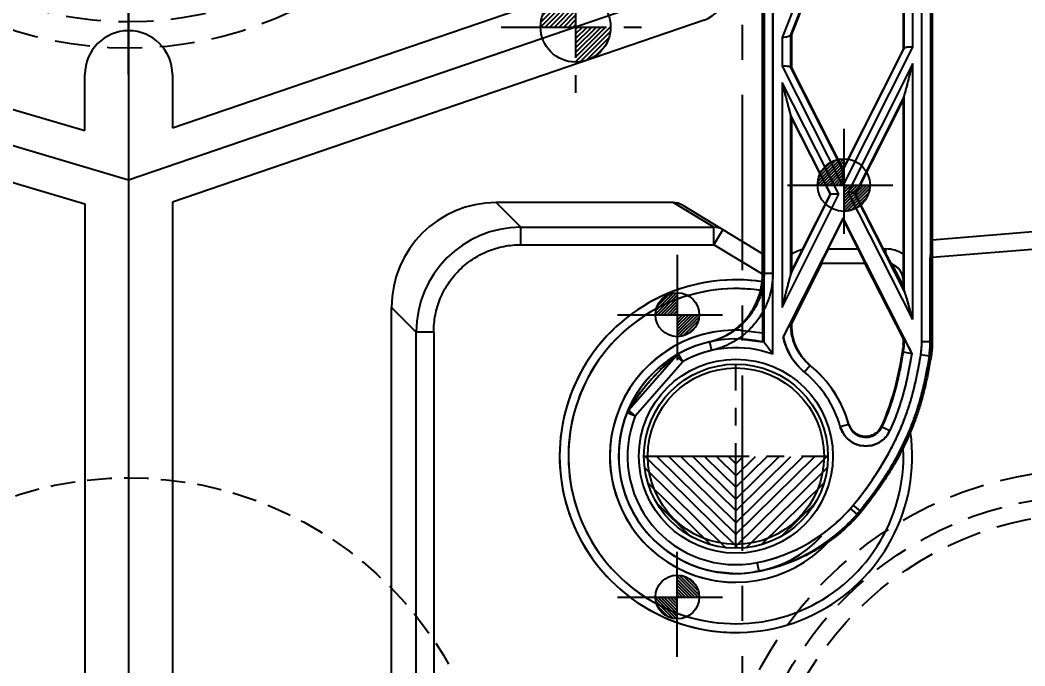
# Model space of a CAD drawing. Header units: millimetres. Extents: x 27275 to 28529, y -21406 to -20519.
# Drawn here: x 27889.1 to 27946.4, y -20766 to -20729.2 of the extents above; entities that cross this region are included whole.
import ezdxf

# ---------------------------------------------------------------- set-up
doc = ezdxf.new("R2010")
doc.units = ezdxf.units.MM
doc.header["$LTSCALE"] = 8
for name, pattern in [('CENTER', [2, 1.25, -0.25, 0.25, -0.25]), ('CENTER2', [1.125, 0.75, -0.125, 0.125, -0.125]), ('HIDDEN', [0.375, 0.25, -0.125])]:
    doc.linetypes.add(name, pattern=pattern)
doc.layers.get('DEFPOINTS').update_dxf_attribs({"color": 6})
for name, color, linetype in [('Cav-cor', 30, 'Continuous'), ('CL', 1, 'Continuous'), ('PIN', 5, 'Continuous'), ('PRODUCT', 1, 'Continuous'), ('SP', 3, 'Continuous')]:
    doc.layers.add(name, color=color, linetype=linetype)
doc.layers.add('dim', color=3, linetype='Continuous', lineweight=15)
doc.styles.get("Standard").update_dxf_attribs({"font": 'txt.shx', "width": 0.8, "bigfont": 'chineset.shx'})
doc.dimstyles.new('ISO-25', dxfattribs={"dimtxt": 5, "dimasz": 4, "dimexe": 0.3, "dimexo": 0.3, "dimtad": 0, "dimzin": 1, "dimdsep": 46, "dimtxsty": 'Standard', "dimcen": 0, "dimclrd": 3, "dimclre": 3, "dimclrt": 3, "dimazin": 0, "dimtfac": 1, "dimtofl": 0, "dimtmove": 0, "dimatfit": 0, "dimfxl": 0, "dimarcsym": 0})

# ---------------------------------------------------------------- blocks, each defined once
blk = doc.blocks.new('*D26672')
at = {"layer": 'DEFPOINTS', "color": 0}
for p in [(27895.266, -20623.786), (27895.266, -20928.786), (28096.266, -20928.786)]:
    blk.add_point(p, dxfattribs=at)
at = {"layer": 'dim', "color": 3, "lineweight": -2}
for p, q in [((27895.566, -20623.786), (28096.566, -20623.786)), ((28096.266, -20627.786), (28096.266, -20766.661)), ((28096.266, -20924.786), (28096.266, -20785.911)), ((27895.566, -20928.786), (28096.566, -20928.786))]:
    blk.add_line(p, q, dxfattribs=at)
at = {"layer": 'dim', "color": 3}
for points in [[(28096.932, -20627.786), (28095.599, -20627.786), (28096.266, -20623.786)], [(28095.599, -20924.786), (28096.932, -20924.786), (28096.266, -20928.786)]]:
    blk.add_solid(points, dxfattribs=at)
at = {"layer": 'dim', "color": 3, "insert": (28096.266, -20776.286), "char_height": 5, "attachment_point": 5, "rotation": 90}
blk.add_mtext('305.00', dxfattribs=at)
blk = doc.blocks.new('20160825.183103')
at = {"layer": 'SP', "linetype": 'CENTER'}
for p, q in [((0, -23), (0, 23)), ((-23, 0), (23, 0))]:
    blk.add_line(p, q, dxfattribs=at)
at = {"layer": 'SP', "linetype": 'HIDDEN'}
for radius in [21.5, 20, 19]:
    blk.add_circle((0, 0), radius, dxfattribs=at)
at = {"layer": 'SP'}
for s, p in [('S', (-7.275, 2.66)), ('P', (5.184, -8.523))]:
    blk.add_text(s, height=5.481, dxfattribs=at).set_placement(p)
at = {"layer": 'SP', "color": 6, "insert": (-1.7, -11.791), "char_height": 4.375, "attachment_point": 5}
blk.add_mtext('%%c40.00', dxfattribs=at)

msp = doc.modelspace()

# ---------------------------------------------------------------- hatches: boundary and pattern name
at = {"layer": 'PIN', "linetype": 'Continuous'}
h = msp.add_hatch(dxfattribs=at)
h.set_pattern_fill('ANSI31', color=141, scale=1.5, angle=270, style=0)
h.set_pattern_definition([(225, (28126.04762, -20715.33264), (-0.13258252, 0.13258252), [])])
h.paths.add_polyline_path([(27920.766, -20729.572), (27918.766, -20729.572, -0.414214), (27920.766, -20727.572)])
h.paths.add_polyline_path([(27920.766, -20731.572), (27920.766, -20729.572), (27922.766, -20729.572, -0.414214)])
h = msp.add_hatch(dxfattribs=at)
h.set_pattern_fill('ANSI31', color=3, angle=270, style=0)
h.set_pattern_definition([(225, (57254.39186, 165.62411), (-0.08838834765, 0.08838834765), [])])
h.paths.add_polyline_path([(27936.066, -20738.586), (27934.566, -20738.586, -0.414214), (27936.066, -20737.086)])
h.paths.add_polyline_path([(27936.066, -20740.086), (27936.066, -20738.586), (27937.566, -20738.586, -0.414214)])
h = msp.add_hatch(dxfattribs=at)
h.set_pattern_fill('ANSI31', color=6, angle=270, style=0)
h.set_pattern_definition([(225, (28131.84762, -20731.74526), (-0.08838835, 0.08838835), [])])
h.paths.add_polyline_path([(27926.566, -20745.985), (27925.316, -20745.985, -0.414214), (27926.566, -20744.735)])
h.paths.add_polyline_path([(27926.566, -20747.235), (27926.566, -20745.985), (27927.816, -20745.985, -0.414214)])
h = msp.add_hatch(dxfattribs=at)
h.set_pattern_fill('ANSI31', color=4, scale=3.818182, angle=90.5, style=0)
h.set_pattern_definition([(135.5, (28322.03785, -20777.8142), (-0.3345249, -0.340415), [])])
h.paths.add_polyline_path([(27929.913, -20754.05), (27924.664, -20754.096, 0.414214), (27929.959, -20759.3)])
h = msp.add_hatch(dxfattribs=at)
h.set_pattern_fill('ANSI31', color=4, scale=3.818182, angle=89.5, style=0)
h.set_pattern_definition([(44.5, (27537.78914, -20777.8142), (0.3345249, -0.340415), [])])
h.paths.add_polyline_path([(27929.913, -20754.05), (27935.163, -20754.096, -0.414214), (27929.868, -20759.3)])
h = msp.add_hatch(dxfattribs=at)
h.set_pattern_fill('ANSI31', color=6, angle=90, style=0)
h.set_pattern_definition([(135, (28131.84762, -20776.32529), (-0.08838835, -0.08838835), [])])
h.paths.add_polyline_path([(27926.566, -20762.086), (27925.316, -20762.086, 0.414214), (27926.566, -20763.336)])
h.paths.add_polyline_path([(27926.566, -20760.836), (27926.566, -20762.086), (27927.816, -20762.086, 0.414214)])

# ---------------------------------------------------------------- linework, layer by layer
at = {"color": 8, "linetype": 'HIDDEN', "ltscale": 0.7}
msp.add_circle((27895.266, -20776.286), 21, dxfattribs=at)
at = {"layer": 'Cav-cor', "color": 241}
for p, q in [((27940.521, -20747.528), (27940.521, -20717.286)), ((27941.024, -20742.22), (27941.024, -20717.286)), ((27941.11, -20741.726), (27941.11, -20717.238)), ((27935.907, -20721.644), (27932.543, -20730.172)), ((27936.087, -20722.282), (27933.034, -20730.023)), ((27936.102, -20722.334), (27933.076, -20730.004)), ((27931.433, -20724.143), (27931.431, -20747.535)), ((27931.519, -20747.556), (27931.519, -20724.101)), ((27932.022, -20748.234), (27932.022, -20724.101)), ((27939.466, -20730.812), (27939.466, -20724.852)), ((27939.497, -20724.837), (27939.497, -20730.819)), ((27940, -20730.718), (27940, -20724.709)), ((27897.766, -20735.33), (27926.8, -20725.393)), ((27927.448, -20727.286), (27895.266, -20738.299)), ((27928.095, -20729.178), (27897.766, -20739.558)), ((27933.045, -20731.907), (27933.045, -20729.998)), ((27933.076, -20730.004), (27933.045, -20729.998)), ((27933.076, -20730.004), (27933.076, -20731.899)), ((27875.421, -20730.367), (27892.766, -20735.478)), ((27932.543, -20730.172), (27932.543, -20731.809)), ((27936.017, -20737.755), (27939.509, -20730.8)), ((27939.466, -20730.812), (27936.017, -20737.683)), ((27936.019, -20738.647), (27940, -20730.718)), ((27939.466, -20730.812), (27939.497, -20730.819)), ((27932.543, -20731.809), (27936.019, -20738.647)), ((27940, -20731.646), (27936.309, -20738.998)), ((27940, -20746.259), (27940, -20731.646)), ((27895.266, -20738.299), (27874.856, -20732.286)), ((27892.766, -20735.478), (27892.766, -20732.286)), ((27895.266, -20732.286), (27895.266, -20820.286)), ((27897.766, -20732.286), (27897.766, -20735.33)), ((27933.034, -20731.888), (27936.017, -20737.755)), ((27933.076, -20731.899), (27933.045, -20731.907)), ((27933.076, -20731.899), (27936.017, -20737.683)), ((27932.543, -20732.728), (27932.543, -20745.572)), ((27935.787, -20739.109), (27932.543, -20732.728)), ((27939.509, -20733.521), (27936.704, -20739.107)), ((27939.466, -20733.678), (27939.497, -20733.548)), ((27939.497, -20733.548), (27939.497, -20744.597)), ((27939.466, -20733.678), (27936.741, -20739.107)), ((27939.466, -20744.468), (27939.466, -20733.678)), ((27874.29, -20734.204), (27892.766, -20739.648)), ((27935.336, -20739.11), (27933.034, -20734.582)), ((27933.045, -20743.669), (27933.045, -20734.608)), ((27933.076, -20734.737), (27933.045, -20734.608)), ((27933.076, -20734.737), (27933.076, -20743.525)), ((27935.3, -20739.111), (27933.076, -20734.737)), ((27936.017, -20737.755), (27936.017, -20737.683)), ((27936.019, -20738.647), (27936.017, -20737.755)), ((27932.543, -20745.572), (27935.787, -20739.109)), ((27933.034, -20743.696), (27935.336, -20739.11)), ((27933.715, -20742.267), (27935.3, -20739.111)), ((27935.336, -20739.11), (27935.3, -20739.111)), ((27935.787, -20739.109), (27935.336, -20739.11)), ((27940, -20746.259), (27936.309, -20738.998)), ((27939.542, -20744.691), (27936.695, -20739.093)), ((27936.704, -20739.107), (27936.741, -20739.107)), ((27938.329, -20742.23), (27936.741, -20739.107)), ((27972.048, -20739.226), (27941.111, -20741.726)), ((27892.766, -20739.648), (27892.766, -20812.923)), ((27897.766, -20739.558), (27897.766, -20813.014)), ((27926.333, -20739.584), (27916.243, -20739.584)), ((27917.65, -20740.991), (27916.243, -20739.584)), ((27928.649, -20740.991), (27926.333, -20739.584)), ((27931.431, -20742.508), (27926.865, -20739.733)), ((27936.024, -20740.447), (27933.006, -20746.458)), ((27936.024, -20740.447), (27936.024, -20740.535)), ((27939.537, -20747.357), (27936.024, -20740.447)), ((27917.65, -20741.988), (27917.65, -20740.991)), ((27917.65, -20740.991), (27928.649, -20740.991)), ((27928.649, -20741.988), (27928.649, -20740.991)), ((27935.173, -20742.23), (27936.024, -20740.535)), ((27936.886, -20742.23), (27936.024, -20740.535)), ((27928.649, -20741.988), (27929.169, -20741.133)), ((27917.65, -20741.988), (27928.649, -20741.988)), ((27931.431, -20743.678), (27928.649, -20741.988)), ((27954.196, -20741.667), (27941.111, -20742.725)), ((27935.173, -20742.23), (27936.886, -20742.23)), ((27938.329, -20742.23), (27938.46, -20742.23)), ((27938.46, -20742.487), (27938.46, -20742.23)), ((27941.001, -20747.528), (27941.001, -20742.733)), ((27934.813, -20743.035), (27933.076, -20746.494)), ((27934.785, -20743.035), (27937.279, -20743.035)), ((27937.251, -20743.035), (27939.466, -20747.393)), ((27938.815, -20743.099), (27939.466, -20744.38)), ((27933.076, -20743.539), (27933.045, -20743.669)), ((27939.466, -20744.468), (27939.497, -20744.597)), ((27910.266, -20807.01), (27910.266, -20745.561)), ((27911.673, -20746.969), (27910.266, -20745.561)), ((27932.982, -20746.506), (27932.613, -20747.24)), ((27933.045, -20746.539), (27932.97, -20746.539)), ((27933.045, -20746.539), (27933.045, -20746.398)), ((27933.076, -20746.406), (27933.045, -20746.398)), ((27933.076, -20746.406), (27933.076, -20746.564)), ((27911.673, -20805.603), (27911.673, -20746.969)), ((27912.669, -20746.969), (27911.673, -20746.969)), ((27912.669, -20746.969), (27912.669, -20805.603)), ((27930.171, -20746.862), (27931.431, -20747.019)), ((27939.466, -20747.306), (27939.497, -20747.298)), ((27939.466, -20747.524), (27939.466, -20747.306)), ((27939.497, -20747.298), (27939.497, -20747.527)), ((27930.258, -20747.369), (27931.431, -20747.535)), ((27931.546, -20747.59), (27931.605, -20747.667)), ((27939.497, -20747.527), (27939.466, -20747.524)), ((27939.497, -20747.527), (27939.62, -20747.527)), ((27939.949, -20748.167), (27939.705, -20747.688)), ((27941.001, -20747.528), (27940.521, -20747.528)), ((27923.79, -20751.423), (27926.501, -20748.327)), ((27926.879, -20748.658), (27926.523, -20748.346)), ((27926.632, -20748.221), (27926.634, -20748.219)), ((27926.879, -20748.658), (27926.633, -20748.22)), ((27939.45, -20748.104), (27939.419, -20748.102)), ((27939.45, -20748.104), (27939.946, -20748.187)), ((27940.935, -20748.35), (27940.459, -20748.27)), ((27924.169, -20751.754), (27926.879, -20748.658)), ((27934.152, -20748.874), (27933.833, -20749.264)), ((27923.701, -20751.567), (27924.169, -20751.754)), ((27923.718, -20751.53), (27923.73, -20751.507)), ((27923.751, -20751.473), (27923.758, -20751.463)), ((27923.758, -20751.463), (27923.772, -20751.445)), ((27923.772, -20751.445), (27923.79, -20751.423)), ((27924.169, -20751.754), (27923.812, -20751.441)), ((27936.353, -20752.237), (27935.869, -20752.373)), ((27938.254, -20752.344), (27938.237, -20752.381)), ((27938.237, -20752.381), (27938.695, -20752.589)), ((27936.835, -20757.355), (27936.456, -20757.025)), ((27936.997, -20757.163), (27936.607, -20756.846)), ((27936.833, -20757.36), (27936.835, -20757.355)), ((27936.998, -20757.164), (27936.997, -20757.163)), ((27931.234, -20760.609), (27931.134, -20760.116)), ((27928.733, -20760.635), (27929.913, -20760.74)), ((27931.233, -20760.609), (27931.213, -20760.613)), ((27931.253, -20760.605), (27931.233, -20760.609))]:
    msp.add_line(p, q, dxfattribs=at)
for points in [[(27923.704, -20751.561), (27923.704, -20751.562), (27923.705, -20751.558), (27923.709, -20751.549), (27923.718, -20751.53)], [(27923.73, -20751.507), (27923.744, -20751.484), (27923.751, -20751.473)]]:
    msp.add_lwpolyline(points, dxfattribs=at)
for radius in [5.533, 5.03]:
    msp.add_circle((27929.913, -20754.05), radius, dxfattribs=at)
for centre, radius, start, end in [((27927.448, -20727.286), 2, 288.89256, 108.89256), ((27895.266, -20732.286), 2.5, 0, 180), ((27917.652, -20746.97), 5.978, 90.01419, 179.98581), ((27928.662, -20741.967), 0.976, 58.7425, 90.75661), ((27934.082, -20744.041), 1.811, 101.7107, 123.74288), ((27938.46, -20744.041), 1.811, 56.25153, 90), ((27938.46, -20744.041), 1.006, 0, 69.36534), ((27929.913, -20754.05), 10.06, 81.32161, 270), ((27929.913, -20754.05), 9.557, 80.86104, 270), ((27988.254, -20775.103), 62.227, 152.67516, 153.40002), ((27947.349, -20753.991), 16.195, 152.4711, 152.60148), ((27941.064, -20750.712), 9.107, 152.19134, 152.48932), ((27926.897, -20754.049), 9.706, 50.53722, 50.69446), ((27936.059, -20746.538), 3.013, 180.00216, 180.51684), ((27936.065, -20746.538), 3.019, 180.51886, 224.29457), ((27936.095, -20746.564), 3.019, 180.00258, 230.45329), ((27929.913, -20754.05), 7.193, 87.95018, 270), ((27936.065, -20746.538), 3.523, 191.49524, 230.68636), ((27929.913, -20754.05), 6.69, 76.11343, 281.20232), ((27929.913, -20754.05), 6.187, 70.07202, 119.36703), ((27918.891, -20757.453), 16.044, 35.07136, 37.58557), ((27935.976, -20747.526), 3.522, 350.55515, 359.99921), ((27864.104, -20786.728), 85.085, 26.94914, 27.4343), ((27935.987, -20747.527), 4.534, 350.56478, 359.9921), ((27935.907, -20747.527), 5.094, 350.71101, 359.99344), ((27926.879, -20748.658), 0.503, 119.35855, 138.7821), ((27935.974, -20747.527), 4.026, 350.56189, 350.84216), ((27929.913, -20754.05), 6.69, 16.08379, 50.45146), ((27929.913, -20754.05), 6.187, 15.73013, 50.68627), ((27924.169, -20751.754), 0.503, 142.11906, 158.21297), ((27929.913, -20754.05), 6.187, 158.21297, 281.37994), ((27937.321, -20751.964), 1.509, 195.71012, 335.54585), ((27937.308, -20751.919), 1.006, 196.06178, 335.70531), ((27937.315, -20751.961), 1.013, 317.9754, 335.50364), ((27930.087, -20754.368), 8.389, 13.70117, 14.04165), ((27937.321, -20751.965), 1.006, 213.33441, 317.90394), ((27929.247, -20750.74), 9.563, 281.37866, 318.91579), ((27931.209, -20752.451), 6.961, 318.9177, 320.84485), ((27929.245, -20750.742), 10.068, 309.82091, 318.90528), ((27931.203, -20752.451), 7.469, 318.91211, 320.87784), ((27931.209, -20752.45), 7.464, 318.91777, 320.84487), ((27929.262, -20750.761), 10.043, 281.43494, 309.81633)]:
    msp.add_arc(centre, radius, start, end, dxfattribs=at)
for centre, major_axis, ratio, start_param, end_param in [((27932.543, -20731.274), (0.503, 1.275), 0.006403, 0.001217, 0.199392), ((27940, -20729.817), (0.503, 1.002), 0.00783, -3.139738, -2.941563), ((27932.543, -20730.917), (-0.503, 0.99), 0.007909, -3.341662, -3.143487), ((27940, -20732.547), (0.503, 1.002), 0.00783, -3.372821, -3.174645), ((27932.543, -20733.62), (-0.503, 0.99), 0.007909, -3.10858, -2.910404), ((27936.478, -20738.661), (-0.226, 0.446), 0.01405, -3.397458, -3.148689), ((27916.289, -20745.607), (4.275, -4.275), 0.992433, 2.359993, 3.923193), ((27926.345, -20740.588), (0.867, -0.527), 0.9861, 1.570796, 2.122986), ((27941.039, -20742.735), (0, 1.003), 0.017406, 6.284591, 7.315087), ((27935.189, -20742.23), (0.404, 0.805), 0.015598, -4.704555, -3.133759), ((27936.87, -20742.23), (-0.409, 0.805), 0.015559, 3.13368, 4.704476), ((27938.344, -20742.23), (-0.409, 0.805), 0.015559, 1.562884, 1.888686), ((27932.543, -20744.671), (0.503, 1.002), 0.00783, -0.231228, -0.033052), ((27940, -20745.585), (-0.503, 0.99), 0.007909, 0.033012, 0.43853), ((27940, -20748.288), (-0.503, 0.99), 0.007909, -0.697046, -0.001894)]:
    msp.add_ellipse(centre, major_axis=major_axis, ratio=ratio, start_param=start_param, end_param=end_param, dxfattribs=at)
for points, knots in [([(27933.034, -20730.023), (27933.007, -20730.084), (27932.875, -20730.132), (27932.709, -20730.156), (27932.6, -20730.167), (27932.543, -20730.172)], [0, 0, 0, 0, 0.381871, 0.671945, 1, 1, 1, 1]), ([(27940, -20730.718), (27939.944, -20730.718), (27939.838, -20730.718), (27939.711, -20730.723), (27939.623, -20730.736), (27939.562, -20730.752), (27939.521, -20730.777), (27939.509, -20730.8)], [0, 0, 0, 0, 0.331209, 0.6239, 0.745563, 0.847684, 1, 1, 1, 1]), ([(27933.034, -20731.888), (27933.021, -20731.865), (27932.981, -20731.84), (27932.92, -20731.825), (27932.832, -20731.812), (27932.705, -20731.808), (27932.599, -20731.809), (27932.543, -20731.809)], [0, 0, 0, 0, 0.151709, 0.253811, 0.375551, 0.668506, 1, 1, 1, 1]), ([(27939.509, -20733.521), (27939.514, -20733.509), (27939.524, -20733.482), (27939.544, -20733.418), (27939.569, -20733.329), (27939.6, -20733.217), (27939.641, -20733.061), (27939.693, -20732.863), (27939.754, -20732.622), (27939.816, -20732.379), (27939.898, -20732.053), (27939.959, -20731.809), (27940, -20731.646)], [0, 0, 0, 0, 0.019921, 0.045352, 0.102431, 0.16304, 0.225267, 0.35211, 0.480591, 0.60992, 0.739729, 1, 1, 1, 1]), ([(27932.543, -20732.728), (27932.584, -20732.889), (27932.645, -20733.131), (27932.727, -20733.453), (27932.789, -20733.693), (27932.85, -20733.932), (27932.902, -20734.128), (27932.943, -20734.282), (27932.974, -20734.393), (27932.999, -20734.481), (27933.019, -20734.543), (27933.029, -20734.57), (27933.034, -20734.582)], [0, 0, 0, 0, 0.260473, 0.390374, 0.519783, 0.648325, 0.775189, 0.837398, 0.897953, 0.954903, 0.980215, 1, 1, 1, 1]), ([(27936.695, -20739.093), (27936.691, -20739.086), (27936.676, -20739.074), (27936.63, -20739.053), (27936.549, -20739.035), (27936.436, -20739.016), (27936.352, -20739.004), (27936.309, -20738.998)], [0, 0, 0, 0, 0.05949, 0.141755, 0.374136, 0.671611, 1, 1, 1, 1]), ([(27912.669, -20746.969), (27912.669, -20746.643), (27912.733, -20745.99), (27913.017, -20745.049), (27913.48, -20744.182), (27914.103, -20743.421), (27914.863, -20742.798), (27915.731, -20742.336), (27916.672, -20742.051), (27917.325, -20741.988), (27917.65, -20741.988)], [0, 0, 0, 0, 0.125003, 0.249999, 0.375001, 0.5, 0.624999, 0.750001, 0.874996, 1, 1, 1, 1]), ([(27933.076, -20743.525), (27933.181, -20743.317), (27933.395, -20742.899), (27933.608, -20742.48), (27933.715, -20742.267)], [0, 0, 0, 0, 0.494668, 1, 1, 1, 1]), ([(27938.46, -20742.487), (27938.48, -20742.525), (27938.518, -20742.598), (27938.573, -20742.704), (27938.624, -20742.802), (27938.67, -20742.889), (27938.705, -20742.955), (27938.73, -20743.001), (27938.746, -20743.029), (27938.759, -20743.052), (27938.768, -20743.07), (27938.776, -20743.08), (27938.778, -20743.086), (27938.78, -20743.087)], [0, 0, 0, 0, 0.186982, 0.363508, 0.526851, 0.674081, 0.801468, 0.856131, 0.903612, 0.942886, 0.972749, 0.992046, 1, 1, 1, 1]), ([(27941.024, -20742.22), (27941.023, -20742.302), (27941.009, -20742.473), (27941.001, -20742.645), (27941.001, -20742.733)], [0, 0, 0, 0, 0.481764, 1, 1, 1, 1]), ([(27933.034, -20743.696), (27933.029, -20743.708), (27933.019, -20743.736), (27932.999, -20743.799), (27932.974, -20743.888), (27932.943, -20744), (27932.902, -20744.156), (27932.85, -20744.355), (27932.788, -20744.596), (27932.727, -20744.838), (27932.645, -20745.164), (27932.584, -20745.409), (27932.543, -20745.572)], [0, 0, 0, 0, 0.019921, 0.045352, 0.102431, 0.16304, 0.225267, 0.35211, 0.480591, 0.60992, 0.739729, 1, 1, 1, 1]), ([(27940, -20746.259), (27939.963, -20746.124), (27939.89, -20745.854), (27939.797, -20745.517), (27939.722, -20745.251), (27939.665, -20745.054), (27939.616, -20744.894), (27939.576, -20744.774), (27939.554, -20744.717), (27939.542, -20744.691)], [0, 0, 0, 0, 0.257262, 0.513485, 0.64063, 0.766386, 0.889043, 0.947473, 1, 1, 1, 1]), ([(27933.045, -20746.398), (27933.045, -20746.398), (27933.044, -20746.401), (27933.042, -20746.403), (27933.038, -20746.41), (27933.032, -20746.421), (27933.022, -20746.439), (27933.014, -20746.455), (27933.009, -20746.464)], [0, 0, 0, 0, 0.020856, 0.076777, 0.165475, 0.284318, 0.600654, 1, 1, 1, 1]), ([(27931.519, -20747.556), (27931.52, -20747.556), (27931.522, -20747.56), (27931.528, -20747.566), (27931.536, -20747.577), (27931.542, -20747.585), (27931.546, -20747.59)], [0, 0, 0, 0, 0.079769, 0.282633, 0.59425, 1, 1, 1, 1]), ([(27939.419, -20748.102), (27939.427, -20748.053), (27939.435, -20747.954), (27939.462, -20747.858), (27939.466, -20747.809)], [0, 0, 0, 0, 0.499284, 1, 1, 1, 1]), ([(27939.466, -20747.809), (27939.47, -20747.761), (27939.459, -20747.666), (27939.466, -20747.571), (27939.466, -20747.524)], [0, 0, 0, 0, 0.500814, 1, 1, 1, 1]), ([(27926.501, -20748.327), (27926.496, -20748.332), (27926.476, -20748.346), (27926.443, -20748.374), (27926.4, -20748.409), (27926.336, -20748.462), (27926.255, -20748.531), (27926.122, -20748.645), (27925.956, -20748.793), (27925.76, -20748.976), (27925.567, -20749.165), (27925.315, -20749.423), (27925.01, -20749.756), (27924.72, -20750.102), (27924.498, -20750.386), (27924.336, -20750.602), (27924.18, -20750.821), (27924.056, -20751.005), (27923.96, -20751.151), (27923.902, -20751.241), (27923.859, -20751.311), (27923.829, -20751.359), (27923.806, -20751.395), (27923.795, -20751.416), (27923.79, -20751.423)], [0, 0, 0, 0, 0.005574, 0.017396, 0.031296, 0.046108, 0.077006, 0.108709, 0.173147, 0.238193, 0.303502, 0.368937, 0.499947, 0.630958, 0.696394, 0.761704, 0.826751, 0.891192, 0.922896, 0.9538, 0.968612, 0.982558, 0.99436, 1, 1, 1, 1]), ([(27936.607, -20756.846), (27937.108, -20756.23), (27938.053, -20754.952), (27939.016, -20753.208), (27939.622, -20751.74), (27939.982, -20750.604), (27940.253, -20749.443), (27940.394, -20748.662), (27940.459, -20748.27)], [0, 0, 0, 0, 0.249982, 0.499888, 0.624911, 0.749929, 0.87496, 1, 1, 1, 1]), ([(27938.225, -20752.332), (27938.443, -20751.85), (27938.969, -20750.488), (27939.264, -20749.029), (27939.419, -20748.102)], [0, 0, 0, 0, 0.364705, 1, 1, 1, 1]), ([(27939.45, -20748.104), (27939.389, -20748.467), (27939.259, -20749.192), (27939.01, -20750.269), (27938.683, -20751.325), (27938.405, -20752.008), (27938.254, -20752.344)], [0, 0, 0, 0, 0.249982, 0.499987, 0.749977, 1, 1, 1, 1]), ([(27940.935, -20748.35), (27940.884, -20748.658), (27940.776, -20749.275), (27940.582, -20750.195), (27940.342, -20751.103), (27940.046, -20751.995), (27939.694, -20752.867), (27939.158, -20753.998), (27938.684, -20754.812), (27938.341, -20755.335)], [0, 0, 0, 0, 0.12502, 0.250048, 0.375067, 0.50009, 0.625103, 0.750109, 1, 1, 1, 1]), ([(27939.946, -20748.187), (27939.883, -20748.564), (27939.747, -20749.317), (27939.487, -20750.435), (27939.144, -20751.532), (27938.853, -20752.241), (27938.695, -20752.589)], [0, 0, 0, 0, 0.249983, 0.499988, 0.749981, 1, 1, 1, 1])]:
    msp.add_open_spline(points, degree=3, knots=knots, dxfattribs=at)
for points in [[(27936.997, -20757.163), (27937.474, -20756.577), (27937.927, -20755.968), (27938.341, -20755.335)], [(27938.341, -20755.335), (27937.927, -20755.968), (27937.475, -20756.577), (27936.998, -20757.164)]]:
    msp.add_open_spline(points, degree=3, dxfattribs=at)
at = {"layer": 'CL', "color": 7, "linetype": 'CENTER', "ltscale": 0.5}
msp.add_line((27895.266, -20576.286), (27895.266, -20976.286), dxfattribs=at)
at = {"layer": 'CL', "color": 6, "linetype": 'CENTER'}
msp.add_line((27930.266, -20653.447), (27930.266, -20767.071), dxfattribs=at)
at = {"layer": 'PIN', "color": 141, "linetype": 'CENTER2'}
for p, q in [((27920.766, -20725.327), (27920.766, -20733.818)), ((27916.52, -20729.572), (27925.011, -20729.572))]:
    msp.add_line(p, q, dxfattribs=at)
at = {"layer": 'PIN', "color": 3, "linetype": 'CENTER2'}
for p, q in [((27936.066, -20735.376), (27936.066, -20741.796)), ((27932.856, -20738.586), (27939.276, -20738.586))]:
    msp.add_line(p, q, dxfattribs=at)
at = {"layer": 'PIN', "color": 6, "linetype": 'CENTER2'}
for p, q in [((27926.566, -20742.569), (27926.566, -20749.401)), ((27923.15, -20745.985), (27929.981, -20745.985)), ((27926.566, -20765.501), (27926.566, -20758.67)), ((27923.15, -20762.086), (27929.981, -20762.086))]:
    msp.add_line(p, q, dxfattribs=at)
at = {"layer": 'PIN', "color": 4, "linetype": 'CENTER2'}
for p, q in [((27929.913, -20759.3), (27929.913, -20748.8)), ((27924.663, -20754.05), (27935.163, -20754.05))]:
    msp.add_line(p, q, dxfattribs=at)
at = {"layer": 'PIN', "color": 141, "linetype": 'Continuous'}
msp.add_circle((27920.766, -20729.572), 2, dxfattribs=at)
at = {"layer": 'PIN', "color": 3, "linetype": 'Continuous'}
msp.add_circle((27936.066, -20738.586), 1.5, dxfattribs=at)
at = {"layer": 'PIN', "color": 6, "linetype": 'Continuous'}
for centre in [(27926.566, -20745.985), (27926.566, -20762.086)]:
    msp.add_circle(centre, 1.25, dxfattribs=at)
at = {"layer": 'PIN', "color": 4, "linetype": 'Continuous'}
msp.add_circle((27929.913, -20754.05), 5.25, dxfattribs=at)
at = {"layer": 'PRODUCT'}
for p, q in [((27940.521, -20747.528), (27940.521, -20717.286)), ((27941.024, -20747.528), (27941.024, -20717.286)), ((27941.111, -20717.237), (27941.111, -20747.535)), ((27935.907, -20721.644), (27932.543, -20730.172)), ((27936.087, -20722.282), (27933.034, -20730.023)), ((27936.102, -20722.334), (27933.076, -20730.004)), ((27931.431, -20743.633), (27931.431, -20724.144)), ((27931.519, -20724.101), (27931.519, -20743.613)), ((27932.022, -20724.101), (27932.022, -20743.613)), ((27939.466, -20730.812), (27939.466, -20724.852)), ((27939.497, -20724.837), (27939.497, -20730.819)), ((27940, -20730.718), (27940, -20724.709)), ((27933.076, -20730.004), (27933.045, -20729.998)), ((27933.045, -20731.907), (27933.045, -20729.998)), ((27933.076, -20730.004), (27933.076, -20731.899)), ((27932.543, -20730.172), (27932.543, -20731.809)), ((27936.017, -20737.755), (27939.509, -20730.8)), ((27939.466, -20730.812), (27936.017, -20737.683)), ((27936.019, -20738.647), (27940, -20730.718)), ((27939.466, -20730.812), (27939.497, -20730.819)), ((27932.543, -20731.809), (27936.019, -20738.647)), ((27940, -20731.646), (27936.309, -20738.998)), ((27940, -20746.259), (27940, -20731.646)), ((27933.034, -20731.888), (27936.017, -20737.755)), ((27933.076, -20731.899), (27933.045, -20731.907)), ((27933.076, -20731.899), (27936.017, -20737.683)), ((27935.787, -20739.109), (27932.543, -20732.728)), ((27932.543, -20732.728), (27932.543, -20745.572)), ((27939.509, -20733.521), (27936.704, -20739.107)), ((27939.466, -20733.678), (27939.497, -20733.548)), ((27939.497, -20733.548), (27939.497, -20744.597)), ((27939.466, -20733.678), (27936.741, -20739.107)), ((27939.466, -20744.468), (27939.466, -20733.678)), ((27935.336, -20739.11), (27933.034, -20734.582)), ((27933.076, -20734.737), (27933.045, -20734.608)), ((27933.045, -20743.669), (27933.045, -20734.608)), ((27935.3, -20739.111), (27933.076, -20734.737)), ((27933.076, -20734.737), (27933.076, -20743.539)), ((27936.017, -20737.755), (27936.017, -20737.683)), ((27932.543, -20745.572), (27935.787, -20739.109)), ((27933.034, -20743.696), (27935.336, -20739.11)), ((27933.715, -20742.267), (27935.3, -20739.111)), ((27935.336, -20739.11), (27935.3, -20739.111)), ((27940, -20746.259), (27936.309, -20738.998)), ((27939.542, -20744.691), (27936.695, -20739.093)), ((27936.704, -20739.107), (27936.741, -20739.107)), ((27938.329, -20742.23), (27936.741, -20739.107)), ((27936.024, -20740.447), (27932.613, -20747.24)), ((27939.949, -20748.167), (27936.024, -20740.447)), ((27936.024, -20740.447), (27936.024, -20740.535)), ((27935.173, -20742.23), (27936.024, -20740.535)), ((27936.886, -20742.23), (27936.024, -20740.535)), ((27935.173, -20742.23), (27936.886, -20742.23)), ((27938.329, -20742.23), (27938.46, -20742.23)), ((27938.46, -20742.487), (27938.46, -20742.23)), ((27934.813, -20743.035), (27933.076, -20746.494)), ((27934.785, -20743.035), (27937.279, -20743.035)), ((27937.251, -20743.035), (27939.466, -20747.393)), ((27938.815, -20743.099), (27939.466, -20744.38)), ((27931.431, -20743.633), (27931.431, -20743.633)), ((27931.519, -20743.613), (27932.022, -20743.613)), ((27933.076, -20743.539), (27933.045, -20743.669)), ((27939.466, -20744.468), (27939.497, -20744.597)), ((27933.045, -20746.539), (27932.97, -20746.539)), ((27933.076, -20746.406), (27933.045, -20746.398)), ((27933.045, -20746.539), (27933.045, -20746.398)), ((27933.076, -20746.406), (27933.076, -20746.564)), ((27939.466, -20747.306), (27939.497, -20747.298)), ((27939.466, -20747.524), (27939.466, -20747.306)), ((27939.497, -20747.298), (27939.497, -20747.527)), ((27928.403, -20747.533), (27928.517, -20748.023)), ((27939.497, -20747.527), (27939.466, -20747.524)), ((27939.497, -20747.527), (27939.62, -20747.527)), ((27941.024, -20747.528), (27940.521, -20747.528)), ((27941.111, -20747.535), (27941.024, -20747.528)), ((27941.111, -20747.535), (27941.111, -20747.535)), ((27923.79, -20751.423), (27926.501, -20748.327)), ((27926.633, -20748.22), (27926.501, -20748.327)), ((27926.879, -20748.658), (27926.501, -20748.327)), ((27926.633, -20748.22), (27926.632, -20748.22)), ((27926.879, -20748.658), (27926.633, -20748.22)), ((27939.45, -20748.104), (27939.419, -20748.102)), ((27939.45, -20748.104), (27939.946, -20748.187)), ((27940.955, -20748.353), (27940.459, -20748.27)), ((27941.043, -20748.359), (27940.955, -20748.353)), ((27924.169, -20751.754), (27926.879, -20748.658)), ((27934.152, -20748.874), (27933.833, -20749.264)), ((27923.79, -20751.423), (27923.701, -20751.567)), ((27923.704, -20751.561), (27923.701, -20751.567)), ((27923.701, -20751.567), (27924.169, -20751.754)), ((27924.169, -20751.754), (27923.79, -20751.423)), ((27936.353, -20752.237), (27935.869, -20752.373)), ((27938.237, -20752.381), (27938.695, -20752.589)), ((27936.835, -20757.355), (27936.456, -20757.025)), ((27936.997, -20757.163), (27936.607, -20756.846)), ((27937.061, -20757.224), (27936.997, -20757.163)), ((27931.234, -20760.609), (27931.134, -20760.116))]:
    msp.add_line(p, q, dxfattribs=at)
for radius in [5.533, 5.03]:
    msp.add_circle((27929.913, -20754.05), radius, dxfattribs=at)
for centre, radius, start, end in [((27934.082, -20744.041), 1.811, 101.7107, 123.74288), ((27938.46, -20744.041), 1.811, 56.25153, 90), ((27938.46, -20744.041), 1.006, 0, 71.47333), ((27929.913, -20754.05), 10.06, 81.48519, 7.71578), ((27929.913, -20754.05), 9.557, 81.6026, 2.58012), ((27929.913, -20754.05), 7.193, 90.99057, 317.14923), ((27929.913, -20754.05), 6.693, 90.99057, 317.14923), ((27929.913, -20754.05), 6.69, 103.04902, 281.37994), ((27926.879, -20748.658), 0.503, 119.36703, 138.79), ((27929.913, -20754.05), 6.187, 103.04902, 119.36703), ((27929.913, -20754.05), 6.69, 15.73013, 50.68627), ((27929.913, -20754.05), 6.187, 15.73013, 50.68627), ((27924.169, -20751.754), 0.503, 138.79, 158.21297), ((27929.913, -20754.05), 6.187, 158.21297, 281.37994)]:
    msp.add_arc(centre, radius, start, end, dxfattribs=at)
for points, start_tangent, end_tangent in [([(27933.034, -20730.023), (27932.973, -20730.087), (27932.864, -20730.128), (27932.715, -20730.154), (27932.543, -20730.172)], (-0.396133, -0.918193), (-0.995271, -0.097136)), ([(27933.045, -20729.998), (27933.042, -20730.005), (27933.034, -20730.023)], (-0.982405, 0.186761), (-0.396133, -0.918193)), ([(27939.497, -20730.819), (27939.509, -20730.8)], (0.973058, -0.230559), (0.482743, 0.875762)), ([(27940, -20730.718), (27939.833, -20730.719), (27939.687, -20730.727), (27939.574, -20730.75), (27939.509, -20730.8)], (-0.999999, 0.001654), (-0.482743, -0.875762)), ([(27933.034, -20731.888), (27932.969, -20731.839), (27932.856, -20731.817), (27932.71, -20731.809), (27932.543, -20731.809)], (-0.487501, 0.873122), (-0.999978, -0.006674)), ([(27939.509, -20733.521), (27939.526, -20733.476), (27939.545, -20733.412), (27939.567, -20733.337), (27939.59, -20733.252), (27939.616, -20733.157), (27939.644, -20733.052), (27939.674, -20732.936), (27939.706, -20732.81), (27939.742, -20732.67), (27939.781, -20732.518), (27939.822, -20732.354), (27939.866, -20732.182), (27939.911, -20732.003), (27939.956, -20731.823), (27940, -20731.646)], (0.418631, 0.908156), (0.243387, 0.969929)), ([(27933.045, -20731.907), (27933.034, -20731.888)], (-0.972472, -0.233021), (-0.487501, 0.873122)), ([(27932.543, -20732.728), (27932.604, -20732.971), (27932.66, -20733.191), (27932.71, -20733.387), (27932.755, -20733.562), (27932.796, -20733.721), (27932.833, -20733.864), (27932.867, -20733.995), (27932.898, -20734.114), (27932.927, -20734.223), (27932.954, -20734.319), (27932.977, -20734.404), (27932.998, -20734.476), (27933.017, -20734.538), (27933.034, -20734.582)], (0.245985, -0.969274), (0.422913, -0.90617)), ([(27939.497, -20733.548), (27939.501, -20733.539), (27939.509, -20733.521)], (0.230559, 0.973058), (0.418631, 0.908156)), ([(27933.045, -20734.608), (27933.042, -20734.6), (27933.034, -20734.582)], (-0.233021, 0.972472), (-0.422913, 0.90617)), ([(27936.019, -20738.647), (27936.019, -20738.522), (27936.019, -20738.394), (27936.018, -20738.266), (27936.018, -20738.142), (27936.018, -20738.021), (27936.017, -20737.907), (27936.017, -20737.808), (27936.017, -20737.755)], (-0.002531, 0.999997), (-0.002531, 0.999997)), ([(27935.787, -20739.109), (27935.625, -20739.11), (27935.481, -20739.11), (27935.377, -20739.11), (27935.336, -20739.11)], (-0.999997, -0.002531), (-0.999997, -0.002531)), ([(27936.695, -20739.093), (27936.654, -20739.064), (27936.568, -20739.04), (27936.448, -20739.018), (27936.309, -20738.998)], (-0.50024, 0.865887), (-0.990407, 0.138183)), ([(27936.695, -20739.093), (27936.702, -20739.103), (27936.703, -20739.103)], (0.50024, -0.865887), (0.947229, 0.320557)), ([(27933.183, -20743.314), (27933.297, -20743.089), (27933.421, -20742.847), (27933.56, -20742.574), (27933.715, -20742.267)], (0.453183, 0.891417), (0.448695, 0.893685)), ([(27934.785, -20743.035), (27934.79, -20743.018), (27934.811, -20742.97), (27934.846, -20742.894), (27934.894, -20742.794), (27934.951, -20742.676), (27935.017, -20742.542), (27935.091, -20742.393), (27935.173, -20742.23)], (-1, 0), (0.448695, 0.893685)), ([(27937.279, -20743.035), (27937.274, -20743.018), (27937.253, -20742.97), (27937.216, -20742.894), (27937.168, -20742.794), (27937.11, -20742.676), (27937.043, -20742.542), (27936.969, -20742.393), (27936.886, -20742.23)], (1, 0), (-0.453213, 0.891402)), ([(27938.46, -20742.487), (27938.417, -20742.404), (27938.373, -20742.317), (27938.329, -20742.23)], (-0.45788, 0.889014), (-0.453213, 0.891402)), ([(27938.46, -20742.487), (27938.519, -20742.6), (27938.574, -20742.706), (27938.625, -20742.804), (27938.672, -20742.892), (27938.713, -20742.969), (27938.746, -20743.03), (27938.77, -20743.071), (27938.78, -20743.087)], (0.45788, -0.889014), (0.948176, -0.317746)), ([(27933.076, -20743.525), (27933.183, -20743.314)], (0.448903, 0.893581), (0.453183, 0.891417)), ([(27931.519, -20743.613), (27931.491, -20744.092), (27931.383, -20744.652), (27931.172, -20745.249), (27930.849, -20745.837), (27930.423, -20746.373), (27929.922, -20746.823), (27929.386, -20747.165), (27928.863, -20747.397), (27928.403, -20747.533)], (-0.000013, -1), (-0.974176, -0.225791)), ([(27928.403, -20747.533), (27928.804, -20747.408), (27929.319, -20747.174), (27929.848, -20746.833), (27930.343, -20746.386), (27930.764, -20745.853), (27931.084, -20745.269), (27931.294, -20744.675), (27931.402, -20744.116), (27931.431, -20743.633)], (0.968877, 0.247543), (0.00001, 1)), ([(27932.022, -20743.613), (27931.99, -20744.152), (27931.869, -20744.781), (27931.631, -20745.452), (27931.268, -20746.115), (27930.789, -20746.718), (27930.224, -20747.224), (27929.622, -20747.609), (27929.034, -20747.87), (27928.517, -20748.023)], (-0.000009, -1), (-0.974174, -0.225797)), ([(27931.431, -20743.633), (27931.475, -20743.623), (27931.519, -20743.613)], (0.972272, 0.233851), (0.974207, 0.225656)), ([(27933.034, -20743.696), (27933.017, -20743.742), (27932.997, -20743.806), (27932.976, -20743.881), (27932.953, -20743.965), (27932.927, -20744.06), (27932.899, -20744.166), (27932.869, -20744.281), (27932.837, -20744.408), (27932.801, -20744.547), (27932.762, -20744.7), (27932.721, -20744.863), (27932.677, -20745.036), (27932.632, -20745.214), (27932.587, -20745.395), (27932.543, -20745.572)], (-0.418631, -0.908156), (-0.243387, -0.969929)), ([(27933.045, -20743.669), (27933.042, -20743.678), (27933.034, -20743.696)], (-0.230559, -0.973058), (-0.418631, -0.908156)), ([(27939.497, -20744.597), (27939.51, -20744.626), (27939.542, -20744.691)], (0.233021, -0.972472), (0.438007, -0.898971)), ([(27940, -20746.259), (27939.947, -20746.062), (27939.898, -20745.885), (27939.854, -20745.724), (27939.815, -20745.58), (27939.778, -20745.45), (27939.745, -20745.333), (27939.715, -20745.228), (27939.687, -20745.131), (27939.661, -20745.043), (27939.636, -20744.959), (27939.611, -20744.881), (27939.587, -20744.808), (27939.564, -20744.743), (27939.542, -20744.691)], (-0.262497, 0.964933), (-0.438007, 0.898971)), ([(27932.97, -20746.539), (27932.871, -20746.732), (27932.75, -20746.968), (27932.613, -20747.24)], (-0.460243, -0.887793), (-0.448695, -0.893685)), ([(27934.152, -20748.874), (27933.904, -20748.647), (27933.656, -20748.359), (27933.434, -20748.02), (27933.256, -20747.645), (27933.132, -20747.257), (27933.065, -20746.88), (27933.045, -20746.539)], (-0.77369, 0.633565), (-0.000037, 1)), ([(27933.045, -20746.539), (27933.056, -20746.547), (27933.066, -20746.555), (27933.076, -20746.564)], (0.773779, -0.633456), (0.771164, -0.636637)), ([(27934.152, -20748.874), (27933.713, -20748.418), (27933.364, -20747.85), (27933.149, -20747.22), (27933.076, -20746.564)], (-0.765299, 0.643675), (0, 1)), ([(27933.833, -20749.264), (27933.526, -20748.979), (27933.221, -20748.617), (27932.953, -20748.189), (27932.746, -20747.719), (27932.613, -20747.24)], (-0.773691, 0.633563), (-0.199277, 0.979943)), ([(27939.497, -20747.298), (27939.507, -20747.314), (27939.533, -20747.362), (27939.572, -20747.435), (27939.62, -20747.527)], (0.972472, 0.233021), (0.461503, -0.887138)), ([(27928.348, -20747.546), (27928.403, -20747.533)], (0.97224, 0.233986), (0.968877, 0.247543)), ([(27939.466, -20747.809), (27939.44, -20747.955), (27939.419, -20748.102)], (-0.080635, -0.996744), (-0.164179, -0.98643)), ([(27939.497, -20747.527), (27939.485, -20747.816), (27939.45, -20748.104)], (0.000004, -1), (-0.164116, -0.986441)), ([(27939.466, -20747.524), (27939.464, -20747.666), (27939.466, -20747.809)], (0, -1), (-0.080635, -0.996744)), ([(27939.949, -20748.167), (27939.829, -20747.932), (27939.718, -20747.716), (27939.62, -20747.527)], (-0.453213, 0.891402), (-0.461503, 0.887138)), ([(27940.459, -20748.27), (27940.493, -20748.024), (27940.514, -20747.776), (27940.521, -20747.528)], (0.16407, 0.986449), (-0.000002, 1)), ([(27940.955, -20748.353), (27940.993, -20748.079), (27941.016, -20747.804), (27941.024, -20747.528)], (0.164067, 0.986449), (0.000001, 1)), ([(27941.111, -20747.535), (27941.104, -20747.811), (27941.081, -20748.086), (27941.043, -20748.359)], (-0.000001, -1), (-0.163875, -0.986481)), ([(27926.501, -20748.327), (27926.488, -20748.337), (27926.452, -20748.366), (27926.399, -20748.41), (27926.33, -20748.467), (27926.246, -20748.538), (27926.148, -20748.623), (27926.037, -20748.721), (27925.915, -20748.832), (27925.782, -20748.957), (27925.638, -20749.096), (27925.481, -20749.253), (27925.312, -20749.429), (27925.131, -20749.626), (27924.943, -20749.839), (27924.758, -20750.06), (27924.587, -20750.273), (27924.435, -20750.471), (27924.305, -20750.647), (27924.194, -20750.803), (27924.098, -20750.943), (27924.014, -20751.069), (27923.941, -20751.181), (27923.88, -20751.277), (27923.833, -20751.353), (27923.801, -20751.405), (27923.79, -20751.423)], (-0.712569, -0.701602), (-0.597679, -0.801736)), ([(27923.873, -20751.175), (27923.893, -20751.134), (27923.913, -20751.092), (27923.935, -20751.048), (27923.958, -20751.003), (27923.981, -20750.958), (27924.006, -20750.911), (27924.031, -20750.863), (27924.058, -20750.815), (27924.085, -20750.766), (27924.113, -20750.717), (27924.142, -20750.668), (27924.171, -20750.618), (27924.202, -20750.567), (27924.233, -20750.517), (27924.265, -20750.466), (27924.298, -20750.415), (27924.332, -20750.363), (27924.367, -20750.31), (27924.403, -20750.257), (27924.441, -20750.202), (27924.48, -20750.147), (27924.521, -20750.092), (27924.562, -20750.035), (27924.606, -20749.978), (27924.65, -20749.921), (27924.696, -20749.864), (27924.742, -20749.807), (27924.789, -20749.75), (27924.836, -20749.694), (27924.884, -20749.639), (27924.932, -20749.585), (27924.98, -20749.532), (27925.028, -20749.48), (27925.076, -20749.429), (27925.124, -20749.379), (27925.172, -20749.331), (27925.22, -20749.284), (27925.267, -20749.237), (27925.314, -20749.193), (27925.36, -20749.149), (27925.407, -20749.106), (27925.452, -20749.065), (27925.498, -20749.025), (27925.543, -20748.985), (27925.588, -20748.947), (27925.632, -20748.91), (27925.676, -20748.873), (27925.72, -20748.838), (27925.764, -20748.803), (27925.808, -20748.768), (27925.851, -20748.735), (27925.894, -20748.702), (27925.937, -20748.671), (27925.979, -20748.64), (27926.021, -20748.61), (27926.062, -20748.58), (27926.102, -20748.552), (27926.141, -20748.525), (27926.18, -20748.499), (27926.217, -20748.474)], (0.429953, 0.902851), (0.83352, 0.552489)), ([(27926.217, -20748.474), (27926.254, -20748.45), (27926.289, -20748.427), (27926.323, -20748.406), (27926.355, -20748.386), (27926.385, -20748.367), (27926.414, -20748.349), (27926.441, -20748.332), (27926.467, -20748.317), (27926.491, -20748.302), (27926.514, -20748.288), (27926.536, -20748.276), (27926.556, -20748.264), (27926.574, -20748.254), (27926.589, -20748.245), (27926.602, -20748.237), (27926.613, -20748.231), (27926.622, -20748.226)], (0.83352, 0.552489), (0.871193, 0.49094)), ([(27936.607, -20756.846), (27937.323, -20755.921), (27937.931, -20755.043), (27938.445, -20754.209), (27938.872, -20753.42), (27939.221, -20752.687), (27939.503, -20752.007), (27939.739, -20751.352), (27939.943, -20750.686), (27940.126, -20749.969), (27940.299, -20749.162), (27940.459, -20748.27)], (0.631412, 0.775448), (0.164078, 0.986447)), ([(27936.997, -20757.163), (27937.729, -20756.218), (27938.352, -20755.318), (27938.88, -20754.46), (27939.32, -20753.647), (27939.68, -20752.891), (27939.972, -20752.189), (27940.217, -20751.511), (27940.427, -20750.822), (27940.616, -20750.084), (27940.793, -20749.259), (27940.955, -20748.353)], (0.631416, 0.775444), (0.164072, 0.986448)), ([(27941.043, -20748.359), (27940.879, -20749.276), (27940.701, -20750.107), (27940.511, -20750.848), (27940.3, -20751.54), (27940.054, -20752.22), (27939.76, -20752.926), (27939.399, -20753.686), (27938.956, -20754.504), (27938.425, -20755.368), (27937.798, -20756.272), (27937.061, -20757.224)], (-0.163881, -0.98648), (-0.631607, -0.775289)), ([(27939.419, -20748.102), (27938.796, -20750.844), (27938.225, -20752.332)], (-0.164179, -0.986431), (-0.4114, -0.911455)), ([(27939.45, -20748.104), (27939.151, -20749.646), (27938.775, -20751.011), (27938.237, -20752.381)], (-0.164132, -0.986438), (-0.413837, -0.910351)), ([(27939.946, -20748.187), (27939.641, -20749.759), (27939.252, -20751.169), (27938.695, -20752.589)], (-0.16417, -0.986432), (-0.413807, -0.910364)), ([(27939.949, -20748.167), (27939.947, -20748.18), (27939.946, -20748.187)], (-0.159287, -0.987232), (-0.170523, -0.985354)), ([(27934.173, -20748.892), (27934.152, -20748.874)], (-0.771085, 0.636732), (-0.765299, 0.643675)), ([(27923.78, -20751.378), (27923.793, -20751.349), (27923.807, -20751.318)], (0.399263, 0.916836), (0.408492, 0.912762)), ([(27923.807, -20751.318), (27923.822, -20751.286), (27923.837, -20751.251), (27923.855, -20751.214), (27923.873, -20751.175)], (0.408492, 0.912762), (0.429953, 0.902851)), ([(27923.705, -20751.559), (27923.709, -20751.548), (27923.715, -20751.534), (27923.722, -20751.517), (27923.729, -20751.499), (27923.737, -20751.479), (27923.747, -20751.457), (27923.757, -20751.432), (27923.768, -20751.406), (27923.78, -20751.378)], (-0.924706, 0.380681), (0.399263, 0.916836)), ([(27938.695, -20752.589), (27938.442, -20752.974), (27938.086, -20753.265), (27937.661, -20753.435), (27937.207, -20753.469), (27936.762, -20753.366), (27936.368, -20753.134), (27936.06, -20752.793), (27935.869, -20752.373)], (-0.413786, -0.910374), (-0.270917, 0.962603)), ([(27936.353, -20752.235), (27936.342, -20752.197)], (-0.315794, 0.948828), (-0.277043, 0.960858)), ([(27936.494, -20752.509), (27936.491, -20752.505), (27936.353, -20752.235)], (-0.586868, 0.809683), (-0.315794, 0.948828)), ([(27938.237, -20752.381), (27938.068, -20752.639), (27937.83, -20752.832), (27937.548, -20752.945), (27937.245, -20752.968), (27936.949, -20752.899), (27936.686, -20752.745), (27936.481, -20752.517), (27936.353, -20752.237)], (-0.413662, -0.91043), (-0.271002, 0.962579)), ([(27938.225, -20752.332), (27938.03, -20752.62)], (-0.4114, -0.911455), (-0.696434, -0.717621)), ([(27938.237, -20752.381), (27938.233, -20752.365), (27938.229, -20752.349), (27938.225, -20752.332)], (-0.236858, 0.971544), (-0.242628, 0.970119)), ([(27938.03, -20752.62), (27937.748, -20752.823), (27937.412, -20752.919), (27937.056, -20752.892), (27936.737, -20752.746), (27936.494, -20752.509)], (-0.696434, -0.717621), (-0.586868, 0.809683)), ([(27931.134, -20760.116), (27932.599, -20759.697), (27934.055, -20759.007), (27935.373, -20758.084), (27936.456, -20757.025)], (0.980326, 0.197386), (0.657198, 0.753718)), ([(27936.456, -20757.025), (27936.532, -20756.936), (27936.607, -20756.846)], (0.657142, 0.753767), (0.63142, 0.775441)), ([(27931.234, -20760.609), (27932.777, -20760.168), (27934.308, -20759.442), (27935.694, -20758.471), (27936.835, -20757.355)], (0.980333, 0.197349), (0.657155, 0.753756)), ([(27936.68, -20757.656), (27935.749, -20758.518), (27934.66, -20759.291), (27933.455, -20759.924), (27932.197, -20760.382), (27931.433, -20760.571)], (-0.689594, -0.724197), (-0.979176, -0.203014)), ([(27936.68, -20757.656), (27936.758, -20757.507), (27936.835, -20757.355)], (0.473167, 0.880973), (0.443819, 0.896117)), ([(27936.874, -20757.444), (27936.68, -20757.656)], (-0.66109, -0.750307), (-0.689582, -0.724208)), ([(27936.835, -20757.355), (27936.917, -20757.26), (27936.997, -20757.163)], (0.657142, 0.753766), (0.631421, 0.77544)), ([(27937.061, -20757.224), (27936.874, -20757.444)], (-0.63161, -0.775286), (-0.66109, -0.750307)), ([(27931.065, -20760.641), (27930.952, -20760.659)], (-0.986035, -0.166537), (-0.987875, -0.155253)), ([(27931.139, -20760.628), (27931.065, -20760.641)], (-0.984775, -0.173836), (-0.986035, -0.166537)), ([(27931.233, -20760.611), (27931.139, -20760.628)], (-0.98307, -0.183232), (-0.984775, -0.173836)), ([(27931.433, -20760.571), (27931.233, -20760.611)], (-0.979176, -0.203014), (-0.98307, -0.183232))]:
    msp.add_spline(points, degree=3, dxfattribs=dict(at, start_tangent=start_tangent, end_tangent=end_tangent))

# ---------------------------------------------------------------- block references
at = {"layer": 'SP'}
for p in [(27895.266, -20709.286), (27950.266, -20776.286)]:
    msp.add_blockref('20160825.183103', p, dxfattribs=at)

# ---------------------------------------------------------------- dimensions: what is measured, and where the dimension line sits
at = {"layer": 'dim'}
dim = msp.add_linear_dim(base=(28096.266, -20928.786), p1=(27895.266, -20623.786), p2=(27895.266, -20928.786), angle=90, dimstyle='ISO-25', dxfattribs=at)
dim.commit()
dim.dimension.update_dxf_attribs({"geometry": '*D26672', "text_midpoint": (28096.266, -20776.286)})

doc.saveas('drawing.dxf')
